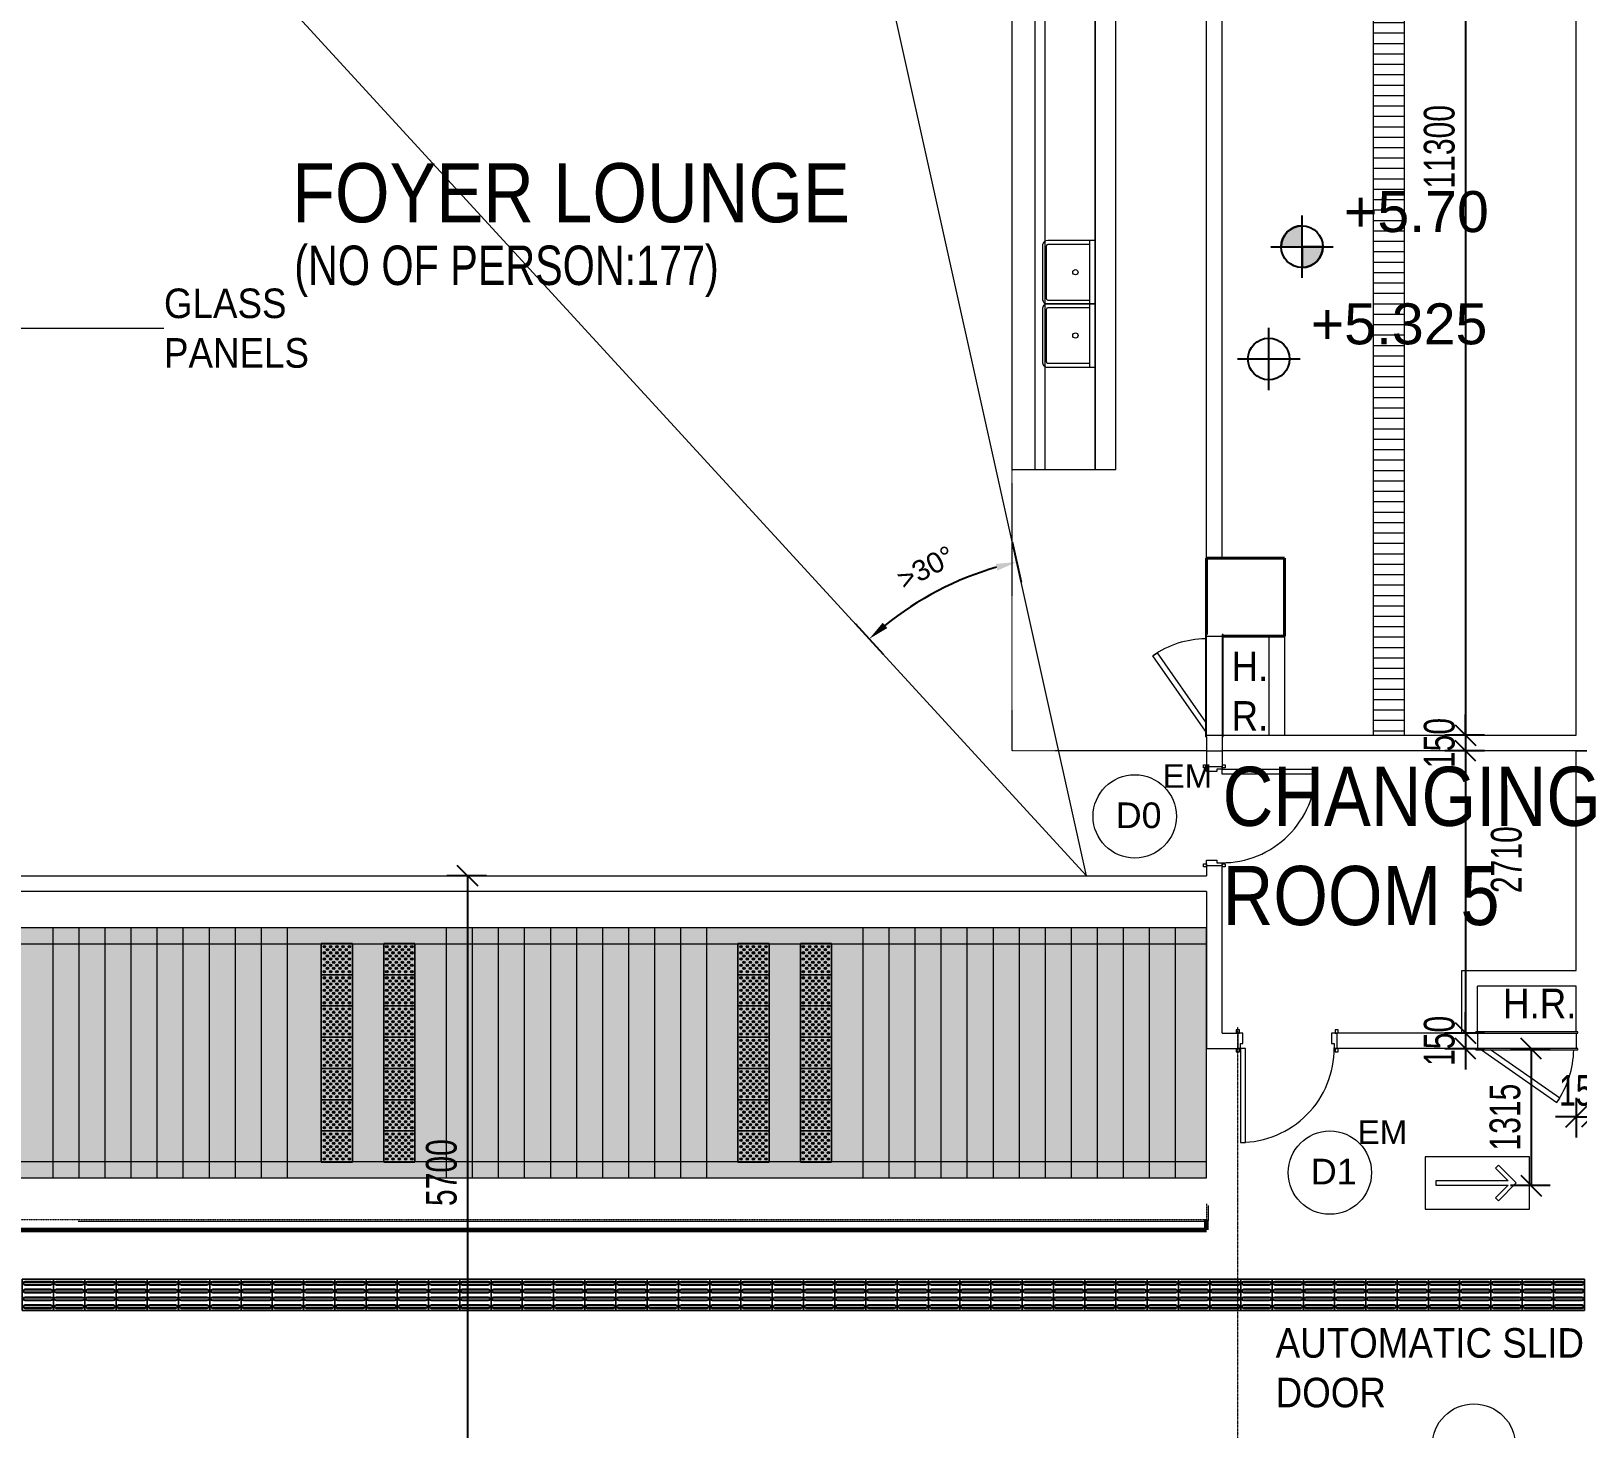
# Model space of a CAD drawing. Header units: millimetres. Extents: x 10569 to 232243, y -25347 to 80743.
# Drawn here: x 64002 to 78847, y 32004 to 45419 of the extents above; entities that cross this region are included whole.
import ezdxf

# ---------------------------------------------------------------- set-up
doc = ezdxf.new("R2010")
doc.units = ezdxf.units.MM
for name, pattern in [('Grid Line__1_200_', [10.5, 6, -1.5, 1.5, -1.5]), ('Hidden', [7.14375, 4.7625, -2.38125]), ('Hidden 0_6', [1.2, 0.6, -0.6]), ('Overhead', [3.96875, 2.38125, -1.5875])]:
    doc.linetypes.add(name, pattern=pattern)
for name, color, linetype, lineweight in [('A-ANNO-DIMS', 211, 'Continuous', 5), ('A-ANNO-NOTE', 131, 'Continuous', 25), ('A-DETL', 90, 'Continuous', 9), ('A-DETL-GENF', 92, 'Continuous', 20), ('A-DETL-HDLN', 90, 'Hidden', 9), ('A-DETL-THIN', 151, 'Continuous', 9), ('A-DOOR', 31, 'Continuous', 20), ('A-DOOR-FRAM', 31, 'Continuous', 30), ('A-FLOR-OVHD', 1, 'Overhead', 9), ('A-GENM', 13, 'Continuous', 20), ('A-WALL', 113, 'Continuous', 20), ('G-ANNO-TEXT', 231, 'Continuous', 5), ('P-SANR-FIXT', 6, 'Continuous', 9), ('Q-CASE', 31, 'Continuous', 20), ('S-COLS', 52, 'Continuous', 20), ('S-GRID', 1, 'Continuous', 5)]:
    doc.layers.add(name, color=color, linetype=linetype, lineweight=lineweight)
doc.styles.add('Arial_1', font='arial.ttf', dxfattribs={"height": 393.413174})
doc.styles.add('Arial_2', font='arial.ttf', dxfattribs={"width": 0.7, "height": 295.05988})
doc.styles.add('Arial_3', font='arial.ttf', dxfattribs={"height": 196.706587})
doc.styles.add('Swis721 BT_3', font='swiss.ttf', dxfattribs={"height": 1.135285})
doc.styles.add('Swis721 BT_4', font='swiss.ttf', dxfattribs={"height": 245.978428})
doc.styles.add('Swis721 BT_5', font='swiss.ttf', dxfattribs={"width": 0.85, "height": 567.642527})
doc.styles.add('Swis721 BT_6', font='swiss.ttf', dxfattribs={"width": 0.89, "height": 283.821263})
doc.styles.add('Swis721 BT_7', font='swiss.ttf', dxfattribs={"width": 0.75, "height": 378.428351})
doc.dimstyles.new('Angular_-_1mm_Arial', dxfattribs={"dimscale": 304.8, "dimtxt": 200, "dimasz": 0.656168, "dimexe": 0.656168, "dimexo": 0.656168, "dimgap": 0.492126, "dimtad": 1, "dimdec": 4, "dimrnd": 0.0001, "dimzin": 0, "dimdsep": 46, "dimtxsty": 'Arial_3', "dimsah": 1, "dimcen": 0.09, "dimadec": 0, "dimazin": 0, "dimtfac": 1, "dimtdec": 4, "dimtix": 1, "dimtmove": 0, "dimatfit": 3, "dimfxl": 1, "dimtvp": 1, "dimtolj": 1, "dimtzin": 0, "dimarcsym": 2})
doc.dimstyles.new('Linear_-_1_5mm_Arial', dxfattribs={"dimscale": 304.8, "dimtxt": 300, "dimasz": 0.656168, "dimexe": 0.656168, "dimexo": 0.0625, "dimgap": 0.328084, "dimtad": 1, "dimdec": 0, "dimzin": 0, "dimdsep": 46, "dimtxsty": 'Arial_2', "dimblk1": 'OBLIQUE', "dimblk2": 'OBLIQUE', "dimsah": 1, "dimcen": 0.09, "dimadec": 0, "dimazin": 0, "dimtfac": 1, "dimtdec": 4, "dimtix": 1, "dimtmove": 0, "dimatfit": 3, "dimfxl": 0.656168, "dimfxlon": 1, "dimtvp": 1, "dimtolj": 1, "dimtzin": 0, "dimarcsym": 2})
doc.dimstyles.new('Linear_-_1_5mm_Arial_1', dxfattribs={"dimscale": 304.8, "dimtxt": 300, "dimasz": 0.656168, "dimexe": 0.656168, "dimexo": 0.0625, "dimgap": 0.328084, "dimtad": 1, "dimdec": 0, "dimzin": 0, "dimdsep": 46, "dimtxsty": 'Arial_2', "dimblk1": 'OBLIQUE', "dimblk2": 'OBLIQUE', "dimsah": 1, "dimcen": 0.09, "dimadec": 0, "dimazin": 0, "dimtfac": 1, "dimtdec": 4, "dimtix": 1, "dimtmove": 2, "dimatfit": 3, "dimfxl": 0.656168, "dimfxlon": 1, "dimtvp": 1, "dimtolj": 1, "dimtzin": 0, "dimarcsym": 2})

# ---------------------------------------------------------------- blocks, each defined once
blk = doc.blocks.new('DLN-Single Door__X01_ - _M02a_ 900 x 2450 _WH_-16935525-TENDER DRAFT G_F')
at = {"layer": 'A-DOOR', "lineweight": 15}
for p, q in [((-450, 975), (-400, 975)), ((-450, 75), (-450, 975)), ((-400, 975), (-400, 75)), ((-490, 105), (-460, 105)), ((-490, 75), (-490, 105)), ((-460, 75), (-475, 75)), ((-460, 105), (-460, 75)), ((-400, 75), (-450, 75)), ((460, 75), (460, 105)), ((460, 105), (490, 105)), ((475, 75), (460, 75)), ((490, 105), (490, 75)), ((-490, -105), (-490, -75)), ((-460, -105), (-490, -105)), ((-475, -75), (-460, -75)), ((-460, -75), (-460, -105)), ((460, -105), (460, -75)), ((460, -75), (475, -75)), ((490, -105), (460, -105)), ((490, -75), (490, -105))]:
    blk.add_line(p, q, dxfattribs=at)
blk.add_arc((-450, 75), 900, 359.5, 90, dxfattribs=at)
at = {"layer": 'A-DOOR-FRAM', "lineweight": 15}
for p, q in [((-475, 75), (-450, 75)), ((-450, 75), (-450, 25)), ((-450, 25), (-425, 25)), ((-425, 25), (-425, -75)), ((425, 25), (450, 25)), ((425, -75), (425, 25)), ((450, 75), (475, 75)), ((450, 25), (450, 75)), ((-425, -75), (-475, -75)), ((475, -75), (425, -75))]:
    blk.add_line(p, q, dxfattribs=at)
blk = doc.blocks.new('DLN-Access Panel__AP13_ - _AP13_ 900 x 1100 _WH_-13765078-TENDER DRAFT G_F')
at = {"layer": 'A-DOOR', "lineweight": 15}
for p, q in [((-490, 75), (-490, 85)), ((490, 85), (-490, 85)), ((-490, 75), (490, 75)), ((490, 75), (490, 85)), ((-490, -85), (-490, -75)), ((490, -75), (-490, -75)), ((-490, -85), (490, -85)), ((-436, -85), (287, -591)), ((316, -550), (-349, -85)), ((490, -85), (490, -75)), ((287, -591), (316, -550))]:
    blk.add_line(p, q, dxfattribs=at)
blk.add_arc((-450, -75), 900, 325, 359.3596, dxfattribs=at)
at = {"layer": 'A-DOOR-FRAM', "lineweight": 15}
for p, q in [((-475, 75), (-475, -75)), ((475, 75), (475, -75))]:
    blk.add_line(p, q, dxfattribs=at)
blk = doc.blocks.new('DLN-Single Door__X01_ - _M05_ 900 x 2450 _WH_-16935543-TENDER DRAFT G_F')
at = {"layer": 'A-DOOR', "lineweight": 15}
for p, q in [((-460, 105), (-490, 105)), ((-490, 105), (-490, 75)), ((-475, 75), (-460, 75)), ((-460, 75), (-460, 105)), ((490, 105), (460, 105)), ((460, 105), (460, 75)), ((460, 75), (475, 75)), ((490, 75), (490, 105)), ((-490, -75), (-490, -105)), ((-490, -105), (-460, -105)), ((-460, -75), (-475, -75)), ((-460, -105), (-460, -75)), ((-400, -75), (-450, -75)), ((-450, -75), (-450, -975)), ((-400, -975), (-400, -75)), ((475, -75), (460, -75)), ((460, -75), (460, -105)), ((460, -105), (490, -105)), ((490, -105), (490, -75)), ((-450, -975), (-400, -975))]:
    blk.add_line(p, q, dxfattribs=at)
blk.add_arc((-450, -75), 900, 270, 0.5, dxfattribs=at)
at = {"layer": 'A-DOOR-FRAM', "lineweight": 15}
for p, q in [((-425, 75), (-475, 75)), ((-425, -25), (-425, 75)), ((425, 75), (425, -25)), ((475, 75), (425, 75)), ((-475, -75), (-450, -75)), ((-450, -75), (-450, -25)), ((-450, -25), (-425, -25)), ((425, -25), (450, -25)), ((450, -25), (450, -75)), ((450, -75), (475, -75))]:
    blk.add_line(p, q, dxfattribs=at)
blk = doc.blocks.new('DLN_Tactile - Directional Tiles-3867766-TENDER DRAFT G_F')
at = {"layer": 'A-GENM'}
for p, q in [((150, 150), (-150, 150)), ((-150, 150), (-150, -150)), ((-150, -150), (-150, 150)), ((-150, 150), (150, 150)), ((150, -150), (150, 150)), ((150, 150), (150, -150)), ((-129.5, 125.5), (-129.5, -125.5)), ((-123.5, -125.5), (-123.5, 125.5)), ((-101.5, 125.5), (-101.5, -125.5)), ((-95.5, -125.5), (-95.5, 125.5)), ((-54.5, 125.5), (-54.5, -125.5)), ((-48.5, -125.5), (-48.5, 125.5)), ((-26.5, 125.5), (-26.5, -125.5)), ((-20.5, -125.5), (-20.5, 125.5)), ((20.5, 125.5), (20.5, -125.5)), ((26.5, -125.5), (26.5, 125.5)), ((48.5, 125.5), (48.5, -125.5)), ((54.5, -125.5), (54.5, 125.5)), ((95.5, 125.5), (95.5, -125.5)), ((101.5, -125.5), (101.5, 125.5)), ((123.5, 125.5), (123.5, -125.5)), ((129.5, -125.5), (129.5, 125.5)), ((-150, -150), (150, -150)), ((150, -150), (-150, -150))]:
    blk.add_line(p, q, dxfattribs=at)
for centre, radius, start, end in [((-112.5, 125.5), 17, 360, 180), ((-112.5, 125.5), 11, 360, 180), ((-37.5, 125.5), 17, 360, 180), ((-37.5, 125.5), 11, 360, 180), ((37.5, 125.5), 17, 360, 180), ((37.5, 125.5), 11, 360, 180), ((112.5, 125.5), 17, 360, 180), ((112.5, 125.5), 11, 360, 180), ((-112.5, -125.5), 17, 180, 360), ((-112.5, -125.5), 11, 180, 360), ((-37.5, -125.5), 17, 180, 360), ((-37.5, -125.5), 11, 180, 360), ((37.5, -125.5), 17, 180, 360), ((37.5, -125.5), 11, 180, 360), ((112.5, -125.5), 17, 180, 360), ((112.5, -125.5), 11, 180, 360)]:
    blk.add_arc(centre, radius, start, end, dxfattribs=at)
blk = doc.blocks.new('DLN_Direction Board - Direction-Red-3889199-TENDER DRAFT G_F')
at = {"layer": 'A-GENM'}
for p, q in [((500, 0), (-500, 0)), ((-500, 0), (-500, -500)), ((500, -500), (500, 0)), ((202, -80), (174, -109)), ((174, -109), (295, -230)), ((372, -250), (202, -80)), ((295, -230), (-400, -230)), ((-400, -230), (-400, -270)), ((-400, -270), (295, -270)), ((295, -270), (174, -391)), ((202, -420), (372, -250)), ((174, -391), (202, -420)), ((-500, -500), (500, -500))]:
    blk.add_line(p, q, dxfattribs=at)
blk = doc.blocks.new('DLN_Counter-02 - DLN_Counter-02-9837099-TENDER DRAFT G_F')
at = {"layer": 'Q-CASE', "color": 250, "lineweight": 9}
for p, q in [((4375, 400), (-4375, 400)), ((-4375, 400), (-4375, 80)), ((4375, 80), (4375, 400)), ((4375, 180), (-4375, 180)), ((-4375, 180), (-4375, -400)), ((4375, -400), (4375, 180)), ((-4375, 80), (4375, 80)), ((4375, -400), (-4375, -400)), ((-4375, -400), (-4375, -600)), ((-4375, -400), (4375, -400)), ((4375, -600), (4375, -400)), ((-4375, -600), (4375, -600))]:
    blk.add_line(p, q, dxfattribs=at)
blk = doc.blocks.new('DLN-Access Panel__AP13_ - _AP13_ 900 x 1100 _WH_-14685458-TENDER DRAFT G_F')
at = {"layer": 'A-DOOR', "lineweight": 15}
for p, q in [((-436, 85), (287, 591)), ((316, 550), (-349, 85)), ((287, 591), (316, 550)), ((-490, 75), (-490, 85)), ((490, 85), (-490, 85)), ((-490, 75), (490, 75)), ((490, 75), (490, 85)), ((-490, -85), (-490, -75)), ((490, -75), (-490, -75)), ((-490, -85), (490, -85)), ((490, -85), (490, -75))]:
    blk.add_line(p, q, dxfattribs=at)
blk.add_arc((-450, 75), 900, 0.6404, 35, dxfattribs=at)
at = {"layer": 'A-DOOR-FRAM', "lineweight": 15}
for p, q in [((-475, 75), (-475, -75)), ((475, 75), (475, -75))]:
    blk.add_line(p, q, dxfattribs=at)
blk = doc.blocks.new('DLN_Tactile - Positional Tiles-V504-TENDER DRAFT G_F')
at = {"layer": 'A-GENM'}
for p, q in [((150, 150), (-150, 150)), ((-150, 150), (-150, -150)), ((-150, -150), (-150, 150)), ((-150, 150), (150, 150)), ((150, -150), (150, 150)), ((150, 150), (150, -150)), ((-150, -150), (150, -150)), ((150, -150), (-150, -150))]:
    blk.add_line(p, q, dxfattribs=at)
for centre, radius in [((-120, 120), 11.5), ((-120, 60), 11.5), ((-120, 0), 11.5), ((-120, 120), 6), ((-120, 60), 6), ((-120, 0), 6), ((-90, 90), 11.5), ((-90, 30), 11.5), ((-90, 90), 6), ((-90, 30), 6), ((-60, 120), 11.5), ((-60, 60), 11.5), ((-60, 0), 11.5), ((-60, 120), 6), ((-60, 60), 6), ((-60, 0), 6), ((-30, 90), 11.5), ((-30, 30), 11.5), ((-30, 90), 6), ((-30, 30), 6), ((0, 120), 11.5), ((0, 60), 11.5), ((0, 0), 11.5), ((0, 120), 6), ((0, 60), 6), ((0, 0), 6), ((30, 90), 11.5), ((30, 30), 11.5), ((30, 90), 6), ((30, 30), 6), ((60, 120), 11.5), ((60, 60), 11.5), ((60, 0), 11.5), ((60, 120), 6), ((60, 60), 6), ((60, 0), 6), ((90, 90), 11.5), ((90, 30), 11.5), ((90, 90), 6), ((90, 30), 6), ((120, 120), 11.5), ((120, 60), 11.5), ((120, 0), 11.5), ((120, 120), 6), ((120, 60), 6), ((120, 0), 6), ((-120, -60), 11.5), ((-120, -120), 11.5), ((-120, -60), 6), ((-120, -120), 6), ((-90, -30), 11.5), ((-90, -90), 11.5), ((-90, -30), 6), ((-90, -90), 6), ((-60, -60), 11.5), ((-60, -120), 11.5), ((-60, -60), 6), ((-60, -120), 6), ((-30, -30), 11.5), ((-30, -90), 11.5), ((-30, -30), 6), ((-30, -90), 6), ((0, -60), 11.5), ((0, -120), 11.5), ((0, -60), 6), ((0, -120), 6), ((30, -30), 11.5), ((30, -90), 11.5), ((30, -30), 6), ((30, -90), 6), ((60, -60), 11.5), ((60, -120), 11.5), ((60, -60), 6), ((60, -120), 6), ((90, -30), 11.5), ((90, -90), 11.5), ((90, -30), 6), ((90, -90), 6), ((120, -60), 11.5), ((120, -120), 11.5), ((120, -60), 6), ((120, -120), 6)]:
    blk.add_circle(centre, radius, dxfattribs=at)
blk = doc.blocks.new('Service_Sink_3933 - _DLN__Service Sink-V796-TENDER DRAFT G_F')
at = {"layer": 'P-SANR-FIXT'}
for p, q in [((305, 0), (-305, 0)), ((-305, -2), (-305, -457)), ((305, -51), (-305, -51)), ((-267, -51), (-267, -457)), ((267, -457), (267, -51)), ((305, -457), (305, -2)), ((-254, -470), (254, -470)), ((-254, -508), (254, -508))]:
    blk.add_line(p, q, dxfattribs=at)
blk.add_circle((0, -191), 25.4, dxfattribs=at)
for centre, radius, start, end in [((-254, -457), 50.8, 180, 210.657), ((-254, -457), 50.8, 210.657, 270), ((-254, -457), 12.7, 180, 270), ((254, -457), 12.7, 270, 0), ((254, -457), 50.8, 270, 329.343), ((254, -457), 50.8, 329.343, 360)]:
    blk.add_arc(centre, radius, start, end, dxfattribs=at)
blk = doc.blocks.new('Service_Sink_3933 - _DLN__Service Sink-V798-TENDER DRAFT G_F')
at = {"layer": 'P-SANR-FIXT'}
for p, q in [((305, 0), (-305, 0)), ((-305, -2), (-305, -457)), ((305, -51), (-305, -51)), ((-267, -51), (-267, -457)), ((267, -457), (267, -51)), ((305, -457), (305, -2)), ((-254, -470), (254, -470)), ((-254, -508), (254, -508))]:
    blk.add_line(p, q, dxfattribs=at)
blk.add_circle((0, -191), 25.4, dxfattribs=at)
for centre, radius, start, end in [((-254, -457), 50.8, 180, 210.657), ((-254, -457), 50.8, 210.657, 225), ((-254, -457), 50.8, 225, 270), ((-254, -457), 12.7, 180, 270), ((254, -457), 12.7, 270, 0), ((254, -457), 50.8, 270, 315), ((254, -457), 50.8, 315, 329.343), ((254, -457), 50.8, 329.343, 360)]:
    blk.add_arc(centre, radius, start, end, dxfattribs=at)
blk = doc.blocks.new('GBP_Door Mark1 - 2 x 1_3_RT_ Border WHITE-11425889-TENDER DRAFT G_F')
at = {"layer": 'A-ANNO-NOTE', "lineweight": 5}
blk.add_circle((-31.356, 27.261), 2, dxfattribs=at)
blk = doc.blocks.new('GBP_Door Mark - 2 x 1_3_R_T_ Border _EM_ON_-18777231-TENDER DRAFT G_F')
at = {"layer": 'A-ANNO-NOTE', "lineweight": 5}
blk.add_circle((-31.356, 27.261), 2, dxfattribs=at)
at = {"layer": 'A-ANNO-NOTE', "lineweight": 5, "insert": (-30.02, 29.767), "char_height": 1.1353, "width": 2.7792, "attachment_point": 1, "line_spacing_factor": 1.00667, "style": 'Swis721 BT_3'}
blk.add_mtext('EM', dxfattribs=at)
blk = doc.blocks.new('DLN_Slab Level Mark - FFL-2mm_Type 2-2670450-TENDER DRAFT G_F')
at = {"layer": 'A-ANNO-NOTE', "lineweight": 5}
h = blk.add_hatch(color=256, dxfattribs=at)
edge = h.paths.add_edge_path(flags=0)
edge.add_arc((0, 0), 1, 0, 90, ccw=False)
edge.add_line((1, 0), (0, 0))
edge.add_line((0, 0), (0, 1))
h = blk.add_hatch(color=256, dxfattribs=at)
edge = h.paths.add_edge_path(flags=0)
edge.add_arc((0, 0), 1, 180, 270, ccw=False)
edge.add_line((-1, 0), (0, 0))
edge.add_line((0, 0), (0, -1))
at = {"layer": 'A-ANNO-NOTE'}
for p, q in [((0, 1.5), (0, -1.5)), ((0, 1), (0, 0)), ((0, 0), (-1, 0)), ((0, -1), (0, 0)), ((0, 0), (1, 0)), ((-1.5, 0), (1.5, 0))]:
    blk.add_line(p, q, dxfattribs=at)
blk.add_circle((0, 0), 1, dxfattribs=at)
for start, end in [(360, 90), (180, 270)]:
    blk.add_arc((0, 0), 1, start, end, dxfattribs=at)
blk = doc.blocks.new('_Oblique')
at = {"color": 0, "linetype": 'ByBlock', "lineweight": -2}
blk.add_line((-0.5, -0.5), (0.5, 0.5), dxfattribs=at)
blk = doc.blocks.new('DIMBLOCK49-TENDER DRAFT G_F')
at = {"layer": 'A-ANNO-DIMS', "color": 0, "lineweight": -2, "transparency": 16777216}
for p, q in [((77957, 49957), (77576, 49957)), ((77776, 49957), (77776, 38657)), ((77957, 38657), (77576, 38657))]:
    blk.add_line(p, q, dxfattribs=at)
at = {"layer": 'Defpoints', "color": 0, "transparency": 16777216}
for p in [(77976, 49957), (77776, 38657), (77976, 38657)]:
    blk.add_point(p, dxfattribs=at)
at = {"layer": 'A-ANNO-DIMS', "color": 0, "lineweight": -2, "transparency": 16777216, "xscale": 200, "yscale": 200, "zscale": 200}
for p, rotation in [((77776, 49957), 90), ((77776, 38657), 270)]:
    blk.add_blockref('_Oblique', p, dxfattribs=dict(at, rotation=rotation))
at = {"layer": 'A-ANNO-DIMS', "color": 0, "transparency": 16777216, "insert": (77525, 44307), "char_height": 295.1, "width": 941.54, "attachment_point": 5, "rotation": 90, "style": 'Arial_2'}
blk.add_mtext('\\A1;11300', dxfattribs=at)
blk = doc.blocks.new('DIMBLOCK50-TENDER DRAFT G_F')
at = {"layer": 'A-ANNO-DIMS', "color": 0, "lineweight": -2, "transparency": 16777216}
for p, q in [((77776, 38657), (77776, 38857)), ((77957, 38657), (77576, 38657)), ((77776, 38657), (77776, 38507)), ((77957, 38507), (77576, 38507)), ((77776, 38507), (77776, 38307))]:
    blk.add_line(p, q, dxfattribs=at)
at = {"layer": 'Defpoints', "color": 0, "transparency": 16777216}
for p in [(77976, 38657), (77776, 38507), (77976, 38507)]:
    blk.add_point(p, dxfattribs=at)
at = {"layer": 'A-ANNO-DIMS', "color": 0, "lineweight": -2, "transparency": 16777216, "xscale": 200, "yscale": 200, "zscale": 200}
for p, rotation in [((77776, 38657), 270), ((77776, 38507), 90)]:
    blk.add_blockref('_Oblique', p, dxfattribs=dict(at, rotation=rotation))
at = {"layer": 'A-ANNO-DIMS', "color": 0, "transparency": 16777216, "insert": (77525, 38582), "char_height": 295.1, "width": 564.92, "attachment_point": 5, "rotation": 90, "style": 'Arial_2'}
blk.add_mtext('\\A1;150', dxfattribs=at)
blk = doc.blocks.new('DIMBLOCK51-TENDER DRAFT G_F')
at = {"layer": 'A-ANNO-DIMS', "color": 0, "lineweight": -2, "transparency": 16777216}
for p, q in [((77957, 38507), (77576, 38507)), ((77776, 38507), (77776, 35797)), ((77957, 35797), (77576, 35797))]:
    blk.add_line(p, q, dxfattribs=at)
at = {"layer": 'Defpoints', "color": 0, "transparency": 16777216}
for p in [(77976, 38507), (77776, 35797), (77976, 35797)]:
    blk.add_point(p, dxfattribs=at)
at = {"layer": 'A-ANNO-DIMS', "color": 0, "lineweight": -2, "transparency": 16777216, "xscale": 200, "yscale": 200, "zscale": 200}
for p, rotation in [((77776, 38507), 90), ((77776, 35797), 270)]:
    blk.add_blockref('_Oblique', p, dxfattribs=dict(at, rotation=rotation))
at = {"layer": 'A-ANNO-DIMS', "color": 0, "transparency": 16777216, "insert": (78019, 37141), "char_height": 295.1, "width": 753.23, "attachment_point": 1, "rotation": 90, "line_spacing_factor": 0.938532, "style": 'Arial_2'}
blk.add_mtext('\\A1;2710', dxfattribs=at)
blk = doc.blocks.new('DIMBLOCK52-TENDER DRAFT G_F')
at = {"layer": 'A-ANNO-DIMS', "color": 0, "lineweight": -2, "transparency": 16777216}
for p, q in [((77776, 35797), (77776, 35997)), ((77957, 35797), (77576, 35797)), ((77776, 35797), (77776, 35647)), ((77957, 35647), (77576, 35647)), ((77776, 35647), (77776, 35447))]:
    blk.add_line(p, q, dxfattribs=at)
at = {"layer": 'Defpoints', "color": 0, "transparency": 16777216}
for p in [(77976, 35797), (77776, 35647), (77976, 35647)]:
    blk.add_point(p, dxfattribs=at)
at = {"layer": 'A-ANNO-DIMS', "color": 0, "lineweight": -2, "transparency": 16777216, "xscale": 200, "yscale": 200, "zscale": 200}
for p, rotation in [((77776, 35797), 270), ((77776, 35647), 90)]:
    blk.add_blockref('_Oblique', p, dxfattribs=dict(at, rotation=rotation))
at = {"layer": 'A-ANNO-DIMS', "color": 0, "transparency": 16777216, "insert": (77525, 35722), "char_height": 295.1, "width": 564.92, "attachment_point": 5, "rotation": 90, "style": 'Arial_2'}
blk.add_mtext('\\A1;150', dxfattribs=at)
blk = doc.blocks.new('DIMBLOCK156-TENDER DRAFT G_F')
at = {"layer": 'A-ANNO-DIMS', "color": 0, "lineweight": -2, "transparency": 16777216}
for p, q in [((78839, 35175), (78839, 34794)), ((78989, 35175), (78989, 34794)), ((78839, 34994), (78639, 34994)), ((78839, 34994), (78989, 34994)), ((78989, 34994), (79189, 34994))]:
    blk.add_line(p, q, dxfattribs=at)
at = {"layer": 'Defpoints', "color": 0, "transparency": 16777216}
for p in [(78839, 35194), (78989, 35194), (78989, 34994)]:
    blk.add_point(p, dxfattribs=at)
at = {"layer": 'A-ANNO-DIMS', "color": 0, "lineweight": -2, "transparency": 16777216, "xscale": 200, "yscale": 200, "zscale": 200}
blk.add_blockref('_Oblique', (78839, 34994), dxfattribs=at)
at = {"layer": 'A-ANNO-DIMS', "color": 0, "lineweight": -2, "transparency": 16777216, "xscale": 200, "yscale": 200, "zscale": 200, "rotation": 180}
blk.add_blockref('_Oblique', (78989, 34994), dxfattribs=at)
at = {"layer": 'A-ANNO-DIMS', "color": 0, "transparency": 16777216, "insert": (78914, 35245), "char_height": 295.1, "width": 564.92, "attachment_point": 5, "style": 'Arial_2'}
blk.add_mtext('\\A1;150', dxfattribs=at)
blk = doc.blocks.new('DIMBLOCK175-TENDER DRAFT G_F')
at = {"layer": 'A-ANNO-DIMS', "color": 0, "lineweight": -2, "transparency": 16777216}
for p, q in [((68376, 37307), (67995, 37307)), ((68195, 37307), (68195, 31607)), ((68376, 31607), (67995, 31607))]:
    blk.add_line(p, q, dxfattribs=at)
at = {"layer": 'Defpoints', "color": 0, "transparency": 16777216}
for p in [(68395, 37307), (68195, 31607), (68395, 31607)]:
    blk.add_point(p, dxfattribs=at)
at = {"layer": 'A-ANNO-DIMS', "color": 0, "lineweight": -2, "transparency": 16777216, "xscale": 200, "yscale": 200, "zscale": 200}
for p, rotation in [((68195, 37307), 90), ((68195, 31607), 270)]:
    blk.add_blockref('_Oblique', p, dxfattribs=dict(at, rotation=rotation))
at = {"layer": 'A-ANNO-DIMS', "color": 0, "transparency": 16777216, "insert": (67944, 34457), "char_height": 295.1, "width": 753.23, "attachment_point": 5, "rotation": 90, "style": 'Arial_2'}
blk.add_mtext('\\A1;5700', dxfattribs=at)
blk = doc.blocks.new('DIMBLOCK222-TENDER DRAFT G_F')
at = {"layer": 'A-ANNO-DIMS', "color": 0, "lineweight": -2, "transparency": 16777216}
for p, q in [((73423, 40515), (73510, 40125)), ((71915, 39729), (72186, 39434))]:
    blk.add_line(p, q, dxfattribs=at)
blk.add_arc((74137, 37307), 3086, 106.2564, 128.8287, dxfattribs=at)
at = {"layer": 'A-ANNO-DIMS', "color": 0, "transparency": 16777216}
for points in [[(73265, 40302), (73281, 40238), (73467, 40320)], [(72224, 39686), (72180, 39737), (72050, 39581)]]:
    blk.add_solid(points, dxfattribs=at)
at = {"layer": 'Defpoints', "color": 0, "transparency": 16777216}
for p in [(73380, 40710), (72954, 40158), (71780, 39876), (74137, 37307)]:
    blk.add_point(p, dxfattribs=at)
at = {"layer": 'A-ANNO-DIMS', "color": 0, "transparency": 16777216, "insert": (72594, 40266), "char_height": 196.7, "width": 686.77, "attachment_point": 5, "rotation": 27.5425, "style": 'Arial_3'}
blk.add_mtext('\\A1;>30°', dxfattribs=at)
blk = doc.blocks.new('DLN_Slab Level Mark - SSL-2mm_Type 2-2670448-TENDER DRAFT G_F')
at = {"layer": 'A-ANNO-NOTE'}
for p, q in [((0, 1.5), (0, -1.5)), ((-1.5, 0), (1.5, 0))]:
    blk.add_line(p, q, dxfattribs=at)
blk.add_circle((0, 0), 1, dxfattribs=at)
blk = doc.blocks.new('DIMBLOCK247-TENDER DRAFT G_F')
at = {"layer": 'A-ANNO-DIMS', "color": 0, "lineweight": -2, "transparency": 16777216}
for p, q in [((78587, 35647), (78206, 35647)), ((78406, 35647), (78406, 34332)), ((78587, 34332), (78206, 34332))]:
    blk.add_line(p, q, dxfattribs=at)
at = {"layer": 'Defpoints', "color": 0, "transparency": 16777216}
for p in [(78606, 35647), (78406, 34332), (78606, 34332)]:
    blk.add_point(p, dxfattribs=at)
at = {"layer": 'A-ANNO-DIMS', "color": 0, "lineweight": -2, "transparency": 16777216, "xscale": 200, "yscale": 200, "zscale": 200}
for p, rotation in [((78406, 35647), 90), ((78406, 34332), 270)]:
    blk.add_blockref('_Oblique', p, dxfattribs=dict(at, rotation=rotation))
at = {"layer": 'A-ANNO-DIMS', "color": 0, "transparency": 16777216, "insert": (78156, 34990), "char_height": 295.1, "width": 753.23, "attachment_point": 5, "rotation": 90, "style": 'Arial_2'}
blk.add_mtext('\\A1;1315', dxfattribs=at)

msp = doc.modelspace()

# ---------------------------------------------------------------- hatches: boundary and pattern name
at = {"layer": 'A-DETL-GENF', "lineweight": 9}
h = msp.add_hatch(dxfattribs=at)
h.set_pattern_fill('FP_921', color=250, style=0, pattern_type=2)
h.set_pattern_definition([(0, (0, 0), (0, 100), [])])
h.paths.add_polyline_path([(77189.29296, 38657.48546), (77189.29296, 49957.48546), (76889.29296, 49957.48546), (76889.29296, 38657.48546)], flags=0)
at = {"layer": 'A-DETL-GENF'}
msp.add_hatch(color=7, dxfattribs=at).paths.add_polyline_path([(66019.29296, 34407.48546), (75289.29296, 34407.48546), (75289.29296, 36807.48546), (62688.89296, 36807.48546), (62688.89296, 36652.48546), (63239.29296, 36651.30788), (63239.29296, 34562.48546), (62688.89296, 34562.48546), (62688.89296, 34407.48546), (65719.29296, 34407.48546)], flags=0)

# ---------------------------------------------------------------- linework, layer by layer
at = {"layer": 'A-DETL', "linetype": 'Hidden 0_6'}
for p in [(73419.29296, 52057.48546), (75289.29296, 38507.48546)]:
    msp.add_line(p, (73419.29296, 38507.48546), dxfattribs=at)
at = {"layer": 'A-DETL', "linetype": 'Overhead'}
msp.add_line((70489.29296, 36652.48546), (70489.29296, 34552.48546), dxfattribs=at)
at = {"layer": 'A-DETL', "linetype": 'Hidden', "lineweight": 60}
for p, q in [((75289.29296, 33907.48546), (75289.29296, 34007.48546)), ((52789.29296, 33907.48546), (75289.29296, 33907.48546))]:
    msp.add_line(p, q, dxfattribs=at)
at = {"layer": 'A-DETL-HDLN'}
for p in [(75304.29296, 34142.48546), (64454.29296, 33992.48546)]:
    msp.add_line(p, (75304.29296, 33992.48546), dxfattribs=at)
at = {"layer": 'A-DETL-THIN'}
for p, q in [((74137.01943, 37307.48546), (71273.45905, 50178.94664)), ((76889.29296, 49957.48546), (76889.29296, 38657.48546)), ((77189.29296, 38657.48546), (77189.29296, 49957.48546)), ((64014.81334, 48337.48546), (74137.01943, 37307.48546)), ((76889.29296, 38657.48546), (77189.29296, 38657.48546)), ((75289.29296, 36807.48546), (62688.89296, 36807.48546)), ((64211.79296, 36807.48546), (64211.79296, 34407.48546)), ((64461.79296, 36807.48546), (64461.79296, 34407.48546)), ((64711.79296, 36807.48546), (64711.79296, 34407.48546)), ((64961.79296, 36807.48546), (64961.79296, 34407.48546)), ((65211.79296, 36807.48546), (65211.79296, 34407.48546)), ((65461.79296, 36807.48546), (65461.79296, 34407.48546)), ((65711.79296, 36807.48546), (65711.79296, 34407.48546)), ((65961.79296, 36807.48546), (65961.79296, 34407.48546)), ((66211.79296, 36807.48546), (66211.79296, 34407.48546)), ((66461.79296, 36807.48546), (66461.79296, 34407.48546)), ((67989.29296, 36807.48546), (67989.29296, 34407.48546)), ((68239.29296, 36807.48546), (68239.29296, 34407.48546)), ((68489.29296, 36807.48546), (68489.29296, 34407.48546)), ((68739.29296, 36807.48546), (68739.29296, 34407.48546)), ((68989.29296, 36807.48546), (68989.29296, 34407.48546)), ((69239.29296, 36807.48546), (69239.29296, 34407.48546)), ((69489.29296, 36807.48546), (69489.29296, 34407.48546)), ((69739.29296, 36807.48546), (69739.29296, 34407.48546)), ((69989.29296, 36807.48546), (69989.29296, 34407.48546)), ((70239.29296, 36807.48546), (70239.29296, 34407.48546)), ((70489.29296, 36807.48546), (70489.29296, 34407.48546)), ((71989.29296, 36807.48546), (71989.29296, 34407.48546)), ((72239.29296, 36807.48546), (72239.29296, 34407.48546)), ((72489.29296, 36807.48546), (72489.29296, 34407.48546)), ((72739.29296, 36807.48546), (72739.29296, 34407.48546)), ((72989.29296, 36807.48546), (72989.29296, 34407.48546)), ((73239.29296, 36807.48546), (73239.29296, 34407.48546)), ((73489.29296, 36807.48546), (73489.29296, 34407.48546)), ((73739.29296, 36807.48546), (73739.29296, 34407.48546)), ((73989.29296, 36807.48546), (73989.29296, 34407.48546)), ((74239.29296, 36807.48546), (74239.29296, 34407.48546)), ((74489.29296, 36807.48546), (74489.29296, 34407.48546)), ((74739.29296, 36807.48546), (74739.29296, 34407.48546)), ((74989.29296, 36807.48546), (74989.29296, 34407.48546)), ((75289.29296, 34407.48546), (75289.29296, 36807.48546)), ((63239.29296, 36652.48546), (75289.29296, 36652.48546)), ((63239.29296, 34562.48546), (75289.29296, 34562.48546)), ((62688.89296, 34407.48546), (75289.29296, 34407.48546))]:
    msp.add_line(p, q, dxfattribs=at)
at = {"layer": 'A-FLOR-OVHD'}
for p in [(75289.29296, 34157.48547), (52789.29296, 34007.48546)]:
    msp.add_line(p, (75289.29296, 34007.48546), dxfattribs=at)
at = {"layer": 'A-WALL'}
for p, q in [((78839.29296, 38657.48546), (78839.29296, 49957.48546)), ((75289.29296, 40357.48546), (75289.29296, 48907.48546)), ((75439.29296, 40357.48546), (75439.29296, 48657.48546)), ((75289.29296, 40357.48546), (75439.29296, 40357.48546)), ((76039.29296, 39607.48546), (75889.29296, 39607.48546)), ((75889.29296, 38657.48546), (75889.29296, 39607.48546)), ((76039.29296, 39607.48546), (76039.29296, 38657.48546)), ((75289.29296, 38642.48546), (75289.29296, 38357.48546)), ((75439.29296, 38642.48546), (75439.29296, 38357.48546)), ((75449.29296, 38657.48546), (78839.29296, 38657.48546)), ((75289.29296, 38507.48546), (75439.29296, 38507.48546)), ((78989.29296, 38507.48546), (75439.29296, 38507.48546)), ((78839.29296, 38507.48546), (78989.29296, 38507.48546)), ((78839.29296, 36397.48546), (78839.29296, 38507.48546)), ((75289.29296, 38357.48546), (75439.29296, 38357.48546)), ((63289.29296, 37307.48546), (75289.29296, 37307.48546)), ((75289.29296, 37407.48546), (75289.29296, 37307.48546)), ((75289.29296, 37407.48546), (75439.29296, 37407.48546)), ((75439.29296, 35797.48546), (75439.29296, 37407.48546)), ((75289.29296, 37157.48546), (63139.29296, 37157.48546)), ((75289.29296, 37157.48546), (75289.29296, 35647.48546)), ((77739.29296, 35797.48546), (77739.29296, 36397.48546)), ((77739.29296, 36397.48546), (78839.29296, 36397.48546)), ((77889.29296, 35807.48546), (77889.29296, 36247.48546)), ((78839.29296, 36247.48546), (77889.29296, 36247.48546)), ((78839.29296, 35807.48546), (78839.29296, 36247.48546)), ((75439.29296, 35797.48546), (75589.29296, 35797.48546)), ((75589.29296, 35797.48546), (75589.29296, 35647.48546)), ((77739.29296, 35797.48546), (76539.29296, 35797.48546)), ((76539.29296, 35797.48546), (76539.29296, 35647.48546)), ((75289.29296, 35647.48546), (75589.29296, 35647.48546)), ((77874.29296, 35647.48546), (76539.29296, 35647.48546))]:
    msp.add_line(p, q, dxfattribs=at)
at = {"layer": 'G-ANNO-TEXT', "color": 60}
msp.add_line((63528.7693, 42566.80674), (65279.37635, 42566.80674), dxfattribs=at)
at = {"layer": 'S-COLS', "color": 10, "lineweight": 40}
for p, q in [((76039.29296, 40357.48546), (75289.29296, 40357.48546)), ((75289.29296, 40357.48546), (75289.29296, 39622.48546)), ((76039.29296, 39607.48546), (76039.29296, 40357.48546)), ((76039.29296, 39607.48546), (75449.29296, 39607.48546))]:
    msp.add_line(p, q, dxfattribs=at)
at = {"layer": 'S-GRID', "linetype": 'Grid Line__1_200_'}
msp.add_line((75589.29296, 30857.48546), (75589.29296, 35857.48546), dxfattribs=at)

# ---------------------------------------------------------------- block references
at = {"layer": 'A-ANNO-NOTE', "xscale": 200.0000000000001, "yscale": 200.0000000000001, "zscale": 200.0000000000001}
for name, p, rotation in [('DLN_Slab Level Mark - FFL-2mm_Type 2-2670450-TENDER DRAFT G_F', (76206.26952, 43347.48546), 89.99999999999999), ('DLN_Slab Level Mark - SSL-2mm_Type 2-2670448-TENDER DRAFT G_F', (75886.83228, 42269.43254), 89.99999999999979)]:
    msp.add_blockref(name, p, dxfattribs=dict(at, rotation=rotation))
at = {"layer": 'A-ANNO-NOTE', "lineweight": 5, "xscale": 200, "yscale": 200, "zscale": 200}
for p in [(80871.25416, 32425.52013), (82744.39344, 29004.79663)]:
    msp.add_blockref('GBP_Door Mark - 2 x 1_3_R_T_ Border _EM_ON_-18777231-TENDER DRAFT G_F', p, dxfattribs=at)
at = {"layer": 'A-ANNO-NOTE', "xscale": 200, "yscale": 200, "zscale": 200}
msp.add_blockref('GBP_Door Mark1 - 2 x 1_3_RT_ Border WHITE-11425889-TENDER DRAFT G_F', (84126.89307, 26383.72092), dxfattribs=at)
at = {"layer": 'A-DOOR', "lineweight": 15}
for name, p, rotation in [('DLN-Access Panel__AP13_ - _AP13_ 900 x 1100 _WH_-14685458-TENDER DRAFT G_F', (75364.29296, 39132.48546), 90), ('DLN-Single Door__X01_ - _M02a_ 900 x 2450 _WH_-16935525-TENDER DRAFT G_F', (75364.29296, 37882.48546), 270.0000000000002)]:
    msp.add_blockref(name, p, dxfattribs=dict(at, rotation=rotation))
for name, p in [('DLN-Single Door__X01_ - _M05_ 900 x 2450 _WH_-16935543-TENDER DRAFT G_F', (76064.29296, 35722.48546)), ('DLN-Access Panel__AP13_ - _AP13_ 900 x 1100 _WH_-13765078-TENDER DRAFT G_F', (78364.29296, 35722.48546))]:
    msp.add_blockref(name, p, dxfattribs=at)
at = {"layer": 'A-GENM'}
for name, p in [('DLN_Tactile - Positional Tiles-V504-TENDER DRAFT G_F', (66939.29296, 36507.48546)), ('DLN_Tactile - Positional Tiles-V504-TENDER DRAFT G_F', (67539.29296, 36507.48546)), ('DLN_Tactile - Positional Tiles-V504-TENDER DRAFT G_F', (70939.29296, 36507.48546)), ('DLN_Tactile - Positional Tiles-V504-TENDER DRAFT G_F', (71539.29296, 36507.48546)), ('DLN_Tactile - Positional Tiles-V504-TENDER DRAFT G_F', (66939.29296, 36207.48546)), ('DLN_Tactile - Positional Tiles-V504-TENDER DRAFT G_F', (67539.29296, 36207.48546)), ('DLN_Tactile - Positional Tiles-V504-TENDER DRAFT G_F', (70939.29296, 36207.48546)), ('DLN_Tactile - Positional Tiles-V504-TENDER DRAFT G_F', (71539.29296, 36207.48546)), ('DLN_Tactile - Positional Tiles-V504-TENDER DRAFT G_F', (66939.29296, 35907.48546)), ('DLN_Tactile - Positional Tiles-V504-TENDER DRAFT G_F', (67539.29296, 35907.48546)), ('DLN_Tactile - Positional Tiles-V504-TENDER DRAFT G_F', (70939.29296, 35907.48546)), ('DLN_Tactile - Positional Tiles-V504-TENDER DRAFT G_F', (71539.29296, 35907.48546)), ('DLN_Tactile - Positional Tiles-V504-TENDER DRAFT G_F', (66939.29296, 35607.48546)), ('DLN_Tactile - Positional Tiles-V504-TENDER DRAFT G_F', (67539.29296, 35607.48546)), ('DLN_Tactile - Positional Tiles-V504-TENDER DRAFT G_F', (70939.29296, 35607.48546)), ('DLN_Tactile - Positional Tiles-V504-TENDER DRAFT G_F', (71539.29296, 35607.48546)), ('DLN_Tactile - Positional Tiles-V504-TENDER DRAFT G_F', (66939.29296, 35307.48546)), ('DLN_Tactile - Positional Tiles-V504-TENDER DRAFT G_F', (67539.29296, 35307.48546)), ('DLN_Tactile - Positional Tiles-V504-TENDER DRAFT G_F', (70939.29296, 35307.48546)), ('DLN_Tactile - Positional Tiles-V504-TENDER DRAFT G_F', (71539.29296, 35307.48546)), ('DLN_Tactile - Positional Tiles-V504-TENDER DRAFT G_F', (66939.29296, 35007.48546)), ('DLN_Tactile - Positional Tiles-V504-TENDER DRAFT G_F', (67539.29296, 35007.48546)), ('DLN_Tactile - Positional Tiles-V504-TENDER DRAFT G_F', (70939.29296, 35007.48546)), ('DLN_Tactile - Positional Tiles-V504-TENDER DRAFT G_F', (71539.29296, 35007.48546)), ('DLN_Tactile - Positional Tiles-V504-TENDER DRAFT G_F', (66939.29296, 34707.48546)), ('DLN_Tactile - Positional Tiles-V504-TENDER DRAFT G_F', (67539.29296, 34707.48546)), ('DLN_Tactile - Positional Tiles-V504-TENDER DRAFT G_F', (70939.29296, 34707.48546)), ('DLN_Tactile - Positional Tiles-V504-TENDER DRAFT G_F', (71539.29296, 34707.48546)), ('DLN_Direction Board - Direction-Red-3889199-TENDER DRAFT G_F', (77889.29296, 34607.48546))]:
    msp.add_blockref(name, p, dxfattribs=at)
at = {"layer": 'A-GENM', "rotation": 270}
for p in [(64069.29296, 33282.48546), (64369.29296, 33282.48546), (64669.29296, 33282.48546), (64969.29296, 33282.48546), (65269.29296, 33282.48546), (65569.29296, 33282.48546), (65869.29296, 33282.48546), (66169.29296, 33282.48546), (66469.29296, 33282.48546), (66769.29296, 33282.48546), (67069.29296, 33282.48546), (67369.29296, 33282.48546), (67669.29296, 33282.48546), (67969.29296, 33282.48546), (68269.29296, 33282.48546), (68569.29296, 33282.48546), (68869.29296, 33282.48546), (69169.29296, 33282.48546), (69469.29296, 33282.48546), (69769.29296, 33282.48546), (70069.29296, 33282.48546), (70369.29296, 33282.48546), (70669.29296, 33282.48546), (70969.29296, 33282.48546), (71269.29296, 33282.48546), (71569.29296, 33282.48546), (71869.29296, 33282.48546), (72169.29296, 33282.48546), (72469.29296, 33282.48546), (72769.29296, 33282.48546), (73069.29296, 33282.48546), (73369.29296, 33282.48546), (73669.29296, 33282.48546), (73969.29296, 33282.48546), (74269.29296, 33282.48546), (74569.29296, 33282.48546), (74869.29296, 33282.48546), (75169.29296, 33282.48546), (75469.29296, 33282.48546), (75769.29296, 33282.48546), (76069.29296, 33282.48546), (76369.29296, 33282.48546), (76669.29296, 33282.48546), (76969.29296, 33282.48546), (77269.29296, 33282.48546), (77569.29296, 33282.48546), (77869.29296, 33282.48546), (78169.29296, 33282.48546), (78469.29296, 33282.48546), (78769.29296, 33282.48546)]:
    msp.add_blockref('DLN_Tactile - Directional Tiles-3867766-TENDER DRAFT G_F', p, dxfattribs=at)
at = {"layer": 'P-SANR-FIXT', "rotation": 270.0000000000006}
for name, p in [('Service_Sink_3933 - _DLN__Service Sink-V796-TENDER DRAFT G_F', (74220.96474, 43102.48546)), ('Service_Sink_3933 - _DLN__Service Sink-V798-TENDER DRAFT G_F', (74220.96474, 42494.9786))]:
    msp.add_blockref(name, p, dxfattribs=at)
at = {"layer": 'Q-CASE', "color": 250, "lineweight": 9, "rotation": 89.99999999999967}
msp.add_blockref('DLN_Counter-02 - DLN_Counter-02-9837099-TENDER DRAFT G_F', (73819.29296, 45582.48546), dxfattribs=at)

# ---------------------------------------------------------------- texts
at = {"layer": 'A-ANNO-NOTE', "lineweight": 5}
for s, insert, char_height, width, attachment_point, line_spacing_factor, style in [('+5.70', (76609.06452, 43881.54022), 393.413174, 1656, 1, 0.938532, 'Arial_1'), ('+5.325', (76289.62727, 42803.4873), 393.413174, 2020.8, 1, 0.938532, 'Arial_1'), ('D0', (74637.57535, 38011.25639), 245.978428, 514.7814219, 2, 1.00667, 'Swis721 BT_4'), ('D1', (76510.71463, 34590.53289), 245.978428, 514.7814219, 2, 1.00667, 'Swis721 BT_4')]:
    msp.add_mtext(s, dxfattribs=dict(at, insert=insert, char_height=char_height, width=width, attachment_point=attachment_point, line_spacing_factor=line_spacing_factor, style=style))
at = {"layer": 'G-ANNO-TEXT', "color": 7, "line_spacing_factor": 1.00667}
for s, insert, char_height, width, attachment_point, style in [('FOYER LOUNGE', (66509.53729, 44149.56933), 567.642527, 6206.4, 1, 'Swis721 BT_5'), ('(NO OF PERSON:177)', (66530.62189, 43358.2783), 378.4283513, 4761.6, 1, 'Swis721 BT_7'), ('GLASS\\PPANELS', (65279.37635, 42945.86609), 283.821263, 1591.2, 1, 'Swis721 BT_6'), ('H.\\PR.', (75882.33087, 39460.37139), 283.821263, 417.6, 3, 'Swis721 BT_6'), ('CHANGING\\PROOM 5', (75443.53567, 38354.16152), 567.642527, 4284, 1, 'Swis721 BT_5'), ('H.R.', (78841.31465, 36223.77314), 283.821263, 810, 3, 'Swis721 BT_6'), ('AUTOMATIC SLIDING\\PDOOR', (75952.88258, 32963.84567), 283.8212635, 4136.4, 1, 'Swis721 BT_6')]:
    msp.add_mtext(s, dxfattribs=dict(at, insert=insert, char_height=char_height, width=width, attachment_point=attachment_point, style=style))

# ---------------------------------------------------------------- dimensions: what is measured, and where the dimension line sits
at = {"layer": 'A-ANNO-DIMS'}
for base, p1, p2, override, picture, middle in [((77775.7042, 38657.48546), (77975.7042, 49957.48546), (77975.7042, 38657.48546), {"dimpost": '<>', "dimfxl": 11300}, 'DIMBLOCK49-TENDER DRAFT G_F', (77524.95396, 44307.48546)), ((77775.7042, 38507.48546), (77975.7042, 38657.48546), (77975.7042, 38507.48546), {"dimpost": '<>', "dimfxl": 150}, 'DIMBLOCK50-TENDER DRAFT G_F', (77525.0546, 38582.48546)), ((68194.89734, 31607.48546), (68394.89734, 37307.48546), (68394.89734, 31607.48546), {"dimpost": '<>', "dimfxl": 5700}, 'DIMBLOCK175-TENDER DRAFT G_F', (67944.24774, 34457.48546)), ((77775.7042, 35647.48546), (77975.7042, 35797.48546), (77975.7042, 35647.48546), {"dimpost": '<>', "dimfxl": 150}, 'DIMBLOCK52-TENDER DRAFT G_F', (77525.0546, 35722.48546)), ((78406.42733, 34332.48546), (78606.42733, 35647.48546), (78606.42733, 34332.48546), {"dimpost": '<>', "dimfxl": 1315}, 'DIMBLOCK247-TENDER DRAFT G_F', (78155.67709, 34989.98546))]:
    dim = msp.add_linear_dim(base=base, p1=p1, p2=p2, angle=90, dimstyle='Linear_-_1_5mm_Arial', override=override, dxfattribs=at)
    dim.commit()
    dim.dimension.update_dxf_attribs({"geometry": picture, "text_midpoint": middle})
dim = msp.add_angular_dim_3p(base=(72953.91325, 40157.77007), center=(74137.01943, 37307.48546), p1=(73379.9683, 40710.36611), p2=(71779.9536, 39875.94098), text='>30°', dimstyle='Angular_-_1mm_Arial', override={"dimpost": '<>', "dimfxl": 1804.525516}, dxfattribs=at)
dim.commit()
dim.dimension.update_dxf_attribs({"geometry": 'DIMBLOCK222-TENDER DRAFT G_F', "text_midpoint": (72594.16364, 40265.91981)})
dim = msp.add_linear_dim(base=(77775.7042, 35797.48546), p1=(77975.7042, 38507.48546), p2=(77975.7042, 35797.48546), angle=90, dimstyle='Linear_-_1_5mm_Arial_1', override={"dimpost": '<>', "dimfxl": 2710}, dxfattribs=at)
dim.commit()
dim.dimension.update_dxf_attribs({"geometry": 'DIMBLOCK51-TENDER DRAFT G_F', "text_midpoint": (78215.46673, 37517.15749), "dimtype": 160, "text_rotation": 90})
dim = msp.add_linear_dim(base=(78989.29296, 34993.90697), p1=(78839.29296, 35193.90697), p2=(78989.29296, 35193.90697), dimstyle='Linear_-_1_5mm_Arial', override={"dimpost": '<>', "dimfxl": 150}, dxfattribs=at)
dim.commit()
dim.dimension.update_dxf_attribs({"geometry": 'DIMBLOCK156-TENDER DRAFT G_F', "text_midpoint": (78914.29296, 35244.55657)})

doc.saveas('drawing.dxf')
